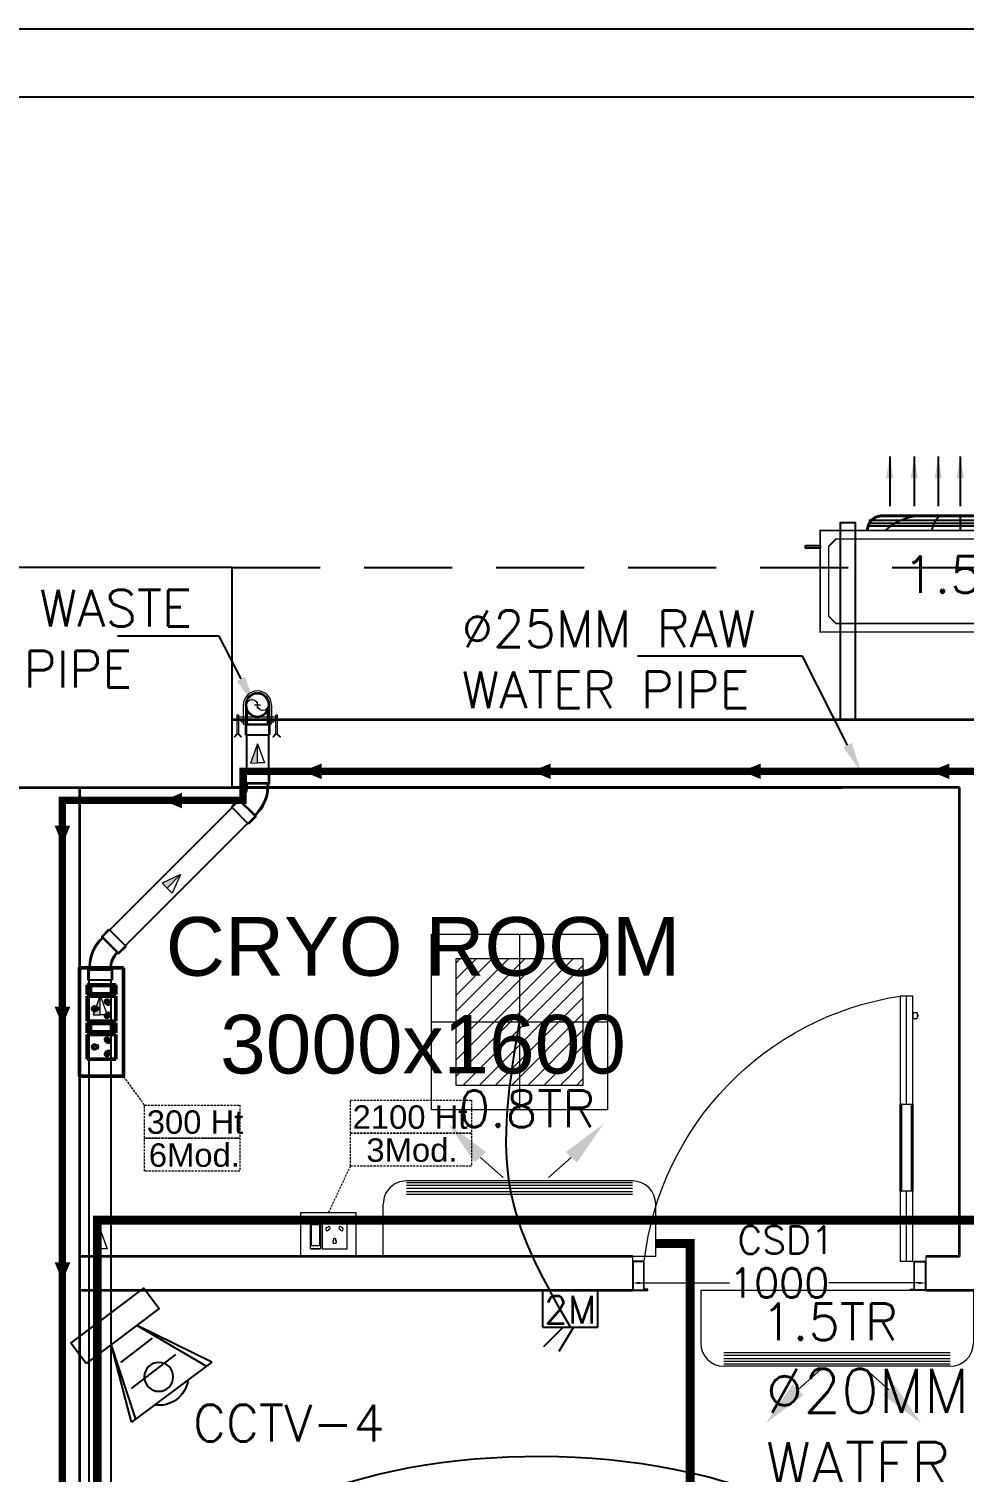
# Model space of a CAD drawing. Extents: x 3550807 to 4078732, y -628171 to -515859.
# Drawn here: x 3714125 to 3717313, y -593541 to -588620 of the extents above; entities that cross this region are included whole.
import ezdxf
from ezdxf import colors
from ezdxf.entities.mleader import LeaderData, LeaderLine
from ezdxf.math import Vec2, Vec3

# ---------------------------------------------------------------- set-up
doc = ezdxf.new("R2010")
doc.units = 0
doc.header["$LTSCALE"] = 6
doc.header["$MEASUREMENT"] = 0
for name, pattern in [('1', [0]), ('CENTER2', [1.125, 0.75, -0.125, 0.125, -0.125]), ('CONTINU', [0]), ('DASHED2', [0.375, 0.25, -0.125]), ('HIDDEN', [0.375, 0.25, -0.125])]:
    doc.linetypes.add(name, pattern=pattern)
doc.layers.get('0').update_dxf_attribs({"linetype": 'CONTINUOUS'})
doc.layers.get('Defpoints').update_dxf_attribs({"linetype": 'CONTINUOUS'})
for name, color, linetype, lineweight in [('1200 Door', 144, 'CONTINUOUS', 5), ('ELE-2NOS OF 6-16 RAW POWER SOCKET', 1, 'CONTINUOUS', 20), ('ELE-36W EMERGENCY  LED LIGHT', 7, 'CONTINUOUS', 18), ('ELE. 2N0S OF 6-16 UPS SOCKETS', 191, 'CONTINUOUS', 15), ('HTL-AC UNIT', 5, 'CONTINUOUS', 25), ('MEP_HVAC_VRF_COPPER_PIPE', 6, 'CONTINUOUS', 9), ('PHE-SP', 1, 'CONTINUOUS', 0), ('PL-CLAMP', 211, 'CONTINUOUS', 13), ('PL-SOFT  WATER SUPPLY PIPE', 162, 'CONTINUOUS', 9), ('PL-WATER PIPING', 1, 'CONTINUOUS', 9), ('Single Leaf Door', 4, 'CONTINUOUS', 18), ('WALL', 10, 'CONTINUOUS', 35)]:
    doc.layers.add(name, color=color, linetype=linetype, lineweight=lineweight)
doc.layers.add('CFT_LOOPING', color=7, linetype='1', lineweight=0, true_color=0xd6d600)
for name, color, linetype in [('Chajja', 7, 'CONTINUOUS'), ('COL', 5, 'CONTINUOUS'), ('DIM', 7, 'CONTINUOUS'), ('ELE 36W EMERGENCY LIGHT', 5, 'CONTINUOUS'), ('ELE-2M UPS P.SB', 3, 'CONTINUOUS'), ('FA-FIRE TEXT', 7, 'CONTINUOUS'), ('HVAC_HI-WALL_1.5TR', 5, 'CONTINUOUS'), ('LV.CC CEMARA', 66, 'CONTINUOUS'), ('M HVAC HIGH WALL UNIT', 3, 'CONTINUOUS'), ('MEP_HVAC_DRAIN_PIPE', 7, 'CONTINUOUS'), ('MEP_HVAC_TEXT', 7, 'CONTINUOUS'), ('phe-text', 1, 'CONTINUOUS'), ('PL- WASTE PIPE', 6, 'CONTINUOUS'), ('PL-RA WATER SUPPLY PIPE', 100, 'CONTINUOUS'), ('PL-SOIL PIPE', 1, 'CONTINUOUS'), ('TEXT', 5, 'CONTINUOUS')]:
    doc.layers.add(name, color=color, linetype=linetype)
doc.layers.add('ELE-6A AC SOCKET', color=7, linetype='CONTINUOUS', true_color=0x00ceb6)
doc.layers.add('ELE-LIGHTING WIRING', color=7, linetype='CONTINUOUS', true_color=0x63d7b6)
doc.styles.add('ARIAL', font='arial.ttf')
doc.styles.add('ROMANS', font='romans.shx')
doc.styles.get("Standard").update_dxf_attribs({"font": 'SIMPLEX'})
doc.styles.add('VERDANA', font='verdana.ttf')
doc.dimstyles.new('AC DIM', dxfattribs={"dimtxt": 200, "dimasz": 200, "dimexe": 0.18, "dimexo": 50, "dimgap": 50, "dimtad": 1, "dimdec": 0, "dimzin": 12, "dimdsep": 46, "dimtxsty": 'ROMANS', "dimcen": 0, "dimclrt": 7, "dimadec": 0, "dimazin": 0, "dimtfac": 1, "dimtdec": 0, "dimtix": 1, "dimtofl": 0, "dimtmove": 0, "dimatfit": 3, "dimfxl": 0, "dimtolj": 1, "dimtzin": 12, "dimarcsym": 0})
doc.dimstyles.new('AEPL1', dxfattribs={"dimtxt": 100, "dimasz": 25, "dimexe": 1.25, "dimexo": 50, "dimtad": 0, "dimdec": 0, "dimtxsty": 'ROMANS', "dimcen": 2.5, "dimclrd": 250, "dimclre": 250, "dimadec": 0, "dimazin": 0, "dimtfac": 1, "dimtdec": 0, "dimtmove": 0, "dimatfit": 3, "dimfxl": 0, "dimlwd": 0, "dimlwe": 0, "dimarcsym": 0})

# ---------------------------------------------------------------- blocks, each defined once
blk = doc.blocks.new('1000x2100x100 SD')
at = {"layer": 'Single Leaf Door'}
for points in [[(44.2, 338.9), (49.1, 338.9), (49.1, 635.4), (44.2, 635.4)], [(87.8, 635.4), (82.8, 635.4), (82.8, 338.9), (87.8, 338.9)]]:
    blk.add_hatch(color=6, dxfattribs=at).paths.add_polyline_path(points)
at = {"layer": 'Single Leaf Door', "color": 8}
for p, q in [((44.2, 100), (44.2, 1004.2)), ((44.2, 1004.2), (87.8, 1004.2)), ((66, 635.4), (66, 1004.2)), ((87.8, 1004.2), (87.8, 100)), ((29.8, 946.7), (29.8, 928.8)), ((44.2, 948.7), (31.7, 948.7)), ((44.2, 948.7), (44.2, 926.8)), ((31.7, 926.8), (44.2, 926.8)), ((66, 100), (66, 338.9)), ((0, 100), (0, 0)), ((40.2, 100), (0, 100)), ((40.2, 5), (40.2, 100)), ((87.8, 100), (44.2, 100)), ((959.8, 5), (959.8, 100)), ((959.8, 100), (1000, 100)), ((1000, 100), (1000, 0)), ((2, 98), (2, 2)), ((38.2, 98), (2, 98)), ((38.2, 3), (38.2, 98)), ((961.8, 3), (961.8, 98)), ((961.8, 98), (998, 98)), ((998, 98), (998, 2)), ((0, 0), (40.2, 0)), ((2, 2), (40.2, 2)), ((50.1, 3), (38.2, 3)), ((52.1, 5), (40.2, 5)), ((40.2, 2), (50.1, 2)), ((40.2, 0), (52.1, 0)), ((50.1, 2), (50.1, 3)), ((52.1, 0), (52.1, 5)), ((947.9, 5), (959.8, 5)), ((947.9, 0), (947.9, 5)), ((959.8, 0), (947.9, 0)), ((949.9, 3), (961.8, 3)), ((949.9, 2), (949.9, 3)), ((959.8, 2), (949.9, 2)), ((998, 2), (959.8, 2)), ((1000, 0), (959.8, 0))]:
    blk.add_line(p, q, dxfattribs=at)
at = {"layer": 'Single Leaf Door', "color": 6}
for p, q in [((87.8, 635.4), (44.2, 635.4)), ((44.2, 635.4), (44.2, 338.9)), ((49.1, 338.9), (49.1, 635.4)), ((82.8, 338.9), (82.8, 635.4)), ((87.8, 338.9), (87.8, 635.4)), ((44.2, 338.9), (87.8, 338.9))]:
    blk.add_line(p, q, dxfattribs=at)
at = {"layer": 'Single Leaf Door', "color": 6, "ltscale": 100}
blk.add_line((82.8, 635.4), (82.8, 338.9), dxfattribs=at)
at = {"layer": 'Single Leaf Door', "color": 6}
for points in [[(44.2, 635.4), (44.2, 338.9), (49.1, 338.9), (49.1, 635.4), (44.2, 635.4)], [(87.8, 635.4), (87.8, 338.9), (82.8, 338.9), (82.8, 635.4), (87.8, 635.4)]]:
    blk.add_lwpolyline(points, dxfattribs=at)
at = {"layer": 'Single Leaf Door', "ltscale": 5000}
blk.add_lwpolyline([(44.2, 635.4), (44.2, 338.9), (49.1, 338.9), (49.1, 635.4), (44.2, 635.4)], dxfattribs=at)
at = {"layer": 'Single Leaf Door', "color": 8}
for centre, radius, start, end in [((-69.3, -19.8), 1036, 6.6418, 81.2791), ((29.8, 937.7), 3.72, 90, 270), ((31.7, 946.7), 1.98, 90, 180), ((31.7, 928.8), 1.98, 180, 270)]:
    blk.add_arc(centre, radius, start, end, dxfattribs=at)
blk = doc.blocks.new('ELE.EMERGENCY 40W LED LIGHT')
at = {"layer": 'ELE-36W EMERGENCY  LED LIGHT'}
h = blk.add_hatch(dxfattribs=at)
h.set_pattern_fill('ANSI31', color=5, scale=300, style=0)
h.paths.add_polyline_path([(-207.7, -207.7), (-207.7, 207.7), (207.7, 207.7), (207.7, -207.7)])
for p, q in [((0, 288), (0, -288)), ((-288, 0), (288, 0))]:
    blk.add_line(p, q, dxfattribs=at)
for points in [[(-288, -288), (-288, 288), (288, 288), (288, -288)], [(-207.7, -207.7), (-207.7, 207.7), (207.7, 207.7), (207.7, -207.7)]]:
    blk.add_lwpolyline(points, close=True, dxfattribs=at)
blk = doc.blocks.new('2M UPS SB')
at = {"layer": 'ELE-2M UPS P.SB', "color": 3}
for p, q in [((-133.8, 160), (-69.3, 265.2)), ((-88.2, 160), (-3.4, 244.9)), ((-240, 160), (-240, 0)), ((0, 160), (-240, 160)), ((0, 160), (0, 0))]:
    blk.add_line(p, q, dxfattribs=at)
blk.add_text('2M', height=120, rotation=180, dxfattribs=at).set_placement((-6, 143))
blk = doc.blocks.new('54Y')
at = {"layer": 'ELE. 2N0S OF 6-16 UPS SOCKETS', "color": 140, "lineweight": 50}
for p, q in [((26.5, 311.5), (26.5, 277.7)), ((26.5, 277.7), (26.5, 311.5)), ((26.5, 311.5), (123.5, 311.5)), ((26.5, 311.5), (123.5, 311.5)), ((37, 280.5), (37, 308.7)), ((37, 308.7), (113, 308.7)), ((109.6, 308.7), (109.6, 280.5)), ((113, 308.7), (113, 280.5)), ((123.5, 311.5), (123.5, 277.7)), ((123.5, 277.7), (26.5, 277.7)), ((123.5, 272.1), (26.5, 272.1)), ((26.5, 272.1), (26.5, 187.1)), ((113, 280.5), (37, 280.5)), ((123.5, 187.1), (123.5, 272.1)), ((26.5, 187.1), (123.5, 187.1)), ((26.5, 181.4), (26.5, 147.6)), ((26.5, 147.6), (26.5, 181.4)), ((26.5, 181.4), (123.5, 181.4)), ((26.5, 181.4), (123.5, 181.4)), ((37, 150.4), (37, 178.6)), ((37, 178.6), (113, 178.6)), ((113, 150.4), (37, 150.4)), ((109.6, 178.6), (109.6, 150.4)), ((113, 178.6), (113, 150.4)), ((123.5, 181.4), (123.5, 147.6)), ((123.5, 147.6), (26.5, 147.6)), ((26.5, 142), (26.5, 57)), ((123.5, 142), (26.5, 142)), ((123.5, 57), (123.5, 142)), ((26.5, 57), (123.5, 57))]:
    blk.add_line(p, q, dxfattribs=at)
blk.add_lwpolyline([(150, 368.5), (150, 0), (0, 0), (0, 368.5)], close=True, dxfattribs=at)
for centre, radius, start, end in [((93.9, 253.8), 5.7, 357.49, 264.7311), ((97.9, 249.3), 4.6, 194.9049, 67.3162), ((51, 229.6), 6.62, 37.1584, 322.8416), ((57.7, 229.6), 4.22, 251.4031, 108.5969), ((93.9, 205.3), 5.7, 95.2689, 2.51), ((97.9, 209.8), 4.6, 292.6838, 165.0951), ((51, 99.5), 6.62, 37.1584, 322.8416), ((57.7, 99.5), 4.22, 251.4031, 108.5969), ((93.9, 123.7), 5.7, 357.49, 264.7311), ((97.9, 119.2), 4.6, 194.9049, 67.3162), ((93.9, 75.2), 5.7, 95.2689, 2.51), ((97.9, 79.7), 4.6, 292.6838, 165.0951)]:
    blk.add_arc(centre, radius, start, end, dxfattribs=at)
blk = doc.blocks.new('EQ2WE')
at = {"layer": 'ELE-6A AC SOCKET', "lineweight": 0}
for p, q in [((-98.7, 169.5), (-215.4, 169.5)), ((-215.4, 169.5), (-215.4, 36.3)), ((-98.7, 36.3), (-98.7, 169.5)), ((-91, 36.3), (-91, 169.5)), ((-91, 169.5), (-44.6, 169.5)), ((-44.6, 169.5), (-91, 169.5)), ((-87.1, 50.8), (-87.1, 155)), ((-87.1, 155), (-48.5, 155)), ((-48.5, 155), (-48.5, 50.8)), ((-44.6, 169.5), (-44.6, 36.3)), ((-44.6, 169.5), (-44.6, 36.3)), ((-215.4, 36.3), (-98.7, 36.3)), ((-44.6, 36.3), (-91, 36.3)), ((-48.5, 55.5), (-87.1, 55.5)), ((-48.5, 50.8), (-87.1, 50.8))]:
    blk.add_line(p, q, dxfattribs=at)
blk.add_lwpolyline([(0, 0), (-257.3, 0), (-257.3, 205.9), (0, 205.9)], close=True, dxfattribs=at)
for centre, radius, start, end in [((-157.1, 135.8), 9.08, 307.15837, 232.84163), ((-190.3, 76.9), 7.83, 5.26891, 272.51003), ((-184.2, 71.6), 6.31, 202.68381, 75.09514), ((-157.1, 126.7), 5.79, 161.40312, 18.59688), ((-130, 71.6), 6.31, 104.90486, 337.31619), ((-123.8, 76.9), 7.83, 267.48997, 174.73109)]:
    blk.add_arc(centre, radius, start, end, dxfattribs=at)
blk = doc.blocks.new('CC CEMARA')
at = {"layer": 'LV.CC CEMARA', "linetype": 'ByBlock'}
for p, q in [((239.6, -66.6), (64.7, -12.2)), ((232.1, -75.7), (64.7, -12.2)), ((46.7, -104.5), (105.3, -34.9)), ((81.3, -159.1), (162.8, -62.4)), ((94.5, -242.4), (18.6, -67.1)), ((18.6, -67.1), (104.2, -230.6)), ((94.5, -242.4), (239.6, -66.6))]:
    blk.add_line(p, q, dxfattribs=at)
blk.add_lwpolyline([(110.8, 42.8), (66.4, 79.7), (-66.4, -79.7), (-22, -116.7)], close=True, dxfattribs=at)
blk.add_circle((133.5, -123.5), 32.9, dxfattribs=at)
blk.add_arc((131.6, -123.6), 66.7, 275.3702, 5.5412, dxfattribs=at)
blk = doc.blocks.new('clamp')
at = {"layer": 'PL-CLAMP'}
for p, q in [((105.4, 198.4), (168.6, 198.4)), ((156.2, 205.8), (161.2, 205.8)), ((163.2, 185.7), (163.2, 203.8)), ((105.4, 191.1), (168.6, 191.1)), ((156.2, 183.7), (161.2, 183.7)), ((170.6, 196.4), (170.6, 193.1)), ((105.4, 109.4), (168.6, 109.4)), ((105.4, 102), (168.6, 102)), ((156.2, 116.8), (161.2, 116.8)), ((163.2, 96.7), (163.2, 114.8)), ((170.6, 107.4), (170.6, 104)), ((156.2, 94.7), (161.2, 94.7))]:
    blk.add_line(p, q, dxfattribs=at)
for points in [[(138.4, 216.5, -0.414214), (139.4, 217.5), (203.1, 217.5), (214, 228.4), (215.4, 227), (203.9, 215.5), (215.3, 204), (213.9, 202.6), (203, 213.5), (139.4, 213.5, -0.414214), (138.4, 214.5), (138.4, 216.5)], [(138.4, 84.3, -0.414214), (139.4, 85.3), (203.1, 85.3), (214, 96.3), (215.4, 94.9), (203.9, 83.3), (215.3, 71.9), (213.9, 70.5), (203, 81.3), (139.4, 81.3, -0.414214), (138.4, 82.3), (138.4, 84.3)]]:
    blk.add_lwpolyline(points, format="xyb", dxfattribs=at)
for points in [[(146.2, 81.3), (146.2, 217.5)], [(156.2, 81.3), (156.2, 217.5)]]:
    blk.add_lwpolyline(points, dxfattribs=at)
for centre, radius, start, end in [((105.4, 150.2), 48.2, 90, 270), ((161.2, 203.8), 2, 0, 90), ((168.6, 196.4), 2, 0, 90), ((161.2, 185.7), 2, 270, 0), ((168.6, 193.1), 2, 270, 0), ((161.2, 114.8), 2, 0, 90), ((168.6, 107.4), 2, 0, 90), ((168.6, 104), 2, 270, 0), ((161.2, 96.7), 2, 270, 0)]:
    blk.add_arc(centre, radius, start, end, dxfattribs=at)
blk = doc.blocks.new('RISER UP 100')
at = {"color": 0, "linetype": 'Continuous'}
for p, q in [((-98.5, 60), (-148.5, 60)), ((-148.5, -60), (-148.5, 60)), ((-98.5, 60), (-93.5, 55)), ((-93.5, 55), (-24, 55)), ((-98.5, -60), (-148.5, -60)), ((-98.5, -60), (-93.5, -55)), ((-93.5, -55), (-24, -55))]:
    blk.add_line(p, q, dxfattribs=at)
at = {"color": 8, "linetype": 'Continuous', "lineweight": 0, "ltscale": 0.005}
for p, q in [((-98.5, 55), (-148.5, 55)), ((-98.5, -55), (-98.5, 55)), ((-98.5, 55), (-93.5, 50)), ((-93.5, -50), (-93.5, 50)), ((-93.5, 50), (-33.2, 50)), ((-98.5, -55), (-148.5, -55)), ((-98.5, -55), (-93.5, -50)), ((-93.5, -50), (-33.2, -50))]:
    blk.add_line(p, q, dxfattribs=at)
at = {"color": 8, "linetype": 'CENTER2', "lineweight": 0}
for p, q in [((-15, 0), (15, 0)), ((0, 15), (0, -15))]:
    blk.add_line(p, q, dxfattribs=at)
at = {"color": 0, "linetype": 'Continuous'}
blk.add_circle((0, 0), 60, dxfattribs=at)
at = {"color": 8, "linetype": 'Continuous', "lineweight": 0, "ltscale": 0.005}
blk.add_circle((0, 0), 55, dxfattribs=at)
at = {"color": 8, "linetype": 'Continuous', "lineweight": 0}
for centre, start, end in [((0, 27.5), 90, 270), ((0, -27.5), 270, 90)]:
    blk.add_arc(centre, 27.5, start, end, dxfattribs=at)
blk = doc.blocks.new('100 ELBOW')
at = {"color": 0, "linetype": 'Continuous'}
for p, q in [((-77.3, 0.5), (-85.9, -8)), ((72.2, 60.9), (66.6, 55.2)), ((72.2, 60.9), (123.7, 60.9)), ((123.7, 60.9), (123.7, -60.9)), ((-94.1, -8), (-130.6, -44.4)), ((-130.6, -44.4), (-44.4, -130.6)), ((-94.1, -8), (-85.9, -8)), ((72.2, -60.9), (66.4, -55.1)), ((72.2, -60.9), (123.7, -60.9)), ((-8, -94.1), (-44.4, -130.6)), ((-0.4, -78.2), (-8, -85.8)), ((-8, -94.1), (-8, -85.8))]:
    blk.add_line(p, q, dxfattribs=at)
at = {"color": 8, "linetype": 'Continuous', "lineweight": 0, "ltscale": 0.005}
for p, q in [((68.7, -49.1), (68.7, 49.1)), ((74.6, 55), (68.9, 49.3)), ((74.6, -55), (74.6, 55)), ((74.6, 55), (123.7, 55)), ((-91.7, -13.9), (-126.4, -48.6)), ((-91.7, -13.9), (-13.9, -91.7)), ((-91.7, -13.9), (-83.3, -13.9)), ((-83.4, -13.9), (-13.9, -83.3)), ((74.6, -55), (68.9, -49.3)), ((74.6, -55), (123.7, -55)), ((-13.9, -91.7), (-48.6, -126.4)), ((-4.5, -73.9), (-13.9, -83.3)), ((-13.9, -91.7), (-13.9, -83.3))]:
    blk.add_line(p, q, dxfattribs=at)
at = {"color": 8, "linetype": 'Continuous', "ltscale": 0.005}
blk.add_line((-72.3, -2.8), (-73.3, -3.7), dxfattribs=at)
at = {"color": 8, "linetype": 'Continuous', "lineweight": 0, "ltscale": 0.005}
for centre, radius, start, end in [((61.5, -148.1), 197.5, 87.86176, 137.18), ((60.9, -147.1), 98.2, 85.3383, 131.76601)]:
    blk.add_arc(centre, radius, start, end, dxfattribs=at)
at = {"color": 0, "linetype": 'Continuous'}
for centre, radius, start, end in [((61.6, -148.2), 203.5, 88.5977, 133.05078), ((60.9, -147.1), 92.3, 86.66432, 131.66432)]:
    blk.add_arc(centre, radius, start, end, dxfattribs=at)
blk = doc.blocks.new('A$C0B1B3CFA')
at = {"layer": 'PHE-SP'}
h = blk.add_hatch(color=7, dxfattribs=at)
h.dxf.hatch_style = 1
h.paths.add_polyline_path([(-0.0495, 0.0226), (-0.0495, 0), (0.0124, 0)])
at = {"layer": 'PHE-SP', "color": 7}
for points in [[(-0.0495, 0), (0.0124, 0), (-0.0495, 0.0226), (-0.0495, 0)], [(-0.0495, 0), (0.0124, 0), (-0.0495, -0.0226), (-0.0495, 0)]]:
    blk.add_lwpolyline(points, dxfattribs=at)
blk = doc.blocks.new('Z$W@#3BD47561')
at = {"layer": 'PHE-SP', "xscale": 49.00933755098914, "yscale": 49.00933755098914, "zscale": 49.00933755098914, "rotation": 270}
blk.add_blockref('A$C0B1B3CFA', (0, 0), dxfattribs=at)
blk = doc.blocks.new('Z$W@#4AA511D8')
at = {"layer": 'phe-text', "linetype": 'ByBlock', "lineweight": -2, "ltscale": 0.5, "xscale": 0.0244727334018079, "yscale": 0.0244727334018079, "zscale": 0.0244727334018079, "rotation": 270}
blk.add_blockref('Z$W@#3BD47561', (0.0148, 0), dxfattribs=at)
blk = doc.blocks.new('HI WALL SPLIT AC UNIT 1.5TR')
at = {"layer": 'HVAC_HI-WALL_1.5TR', "color": 7, "lineweight": 5}
for p, q in [((1295285.1, -129882.4), (1295362.7, -129951.6)), ((1295595, -129882.4), (1295517.4, -129951.6))]:
    blk.add_line(p, q, dxfattribs=at)
at = {"layer": 'HVAC_HI-WALL_1.5TR', "color": 5, "lineweight": 5}
for p, q in [((1295076, -129962.8), (1295847.5, -129962.8)), ((1294997.2, -130220.8), (1294997.2, -130041.6)), ((1295926.2, -130220.8), (1295926.2, -130041.6)), ((1294997.2, -130220.8), (1295926.2, -130220.8))]:
    blk.add_line(p, q, dxfattribs=at)
at = {"layer": 'HVAC_HI-WALL_1.5TR', "color": 8, "lineweight": 5}
for p, q in [((1295076, -129969.7), (1295847.5, -129969.7)), ((1295076, -129979), (1295847.5, -129979)), ((1295076, -129988.2), (1295847.5, -129988.2)), ((1295076, -129999.8), (1295847.5, -129999.8)), ((1295076, -130009), (1295847.5, -130009))]:
    blk.add_line(p, q, dxfattribs=at)
at = {"layer": 'HVAC_HI-WALL_1.5TR', "color": 5, "lineweight": 5}
for centre, start, end in [((1295076, -130041.6), 90, 180), ((1295847.5, -130041.6), 0, 90)]:
    blk.add_arc(centre, 78.8, start, end, dxfattribs=at)
at = {"layer": 'HVAC_HI-WALL_1.5TR', "color": 7, "lineweight": 5}
for points in [[(1295304, -129864.2), (1295266.2, -129900.6), (1295175.9, -129769)], [(1295576.1, -129864.2), (1295613.9, -129900.6), (1295704.2, -129769)]]:
    blk.add_solid(points, dxfattribs=at)
blk = doc.blocks.new('HI WALL SPLIT AC UNIT')
at = {"layer": 'M HVAC HIGH WALL UNIT', "lineweight": 5}
for p, q in [((955021.3, -147903.8), (955950.3, -147903.8)), ((955021.3, -147903.8), (955021.3, -148083)), ((955950.3, -147903.8), (955950.3, -148083)), ((955100.1, -148161.8), (955871.6, -148161.8))]:
    blk.add_line(p, q, dxfattribs=at)
at = {"layer": 'M HVAC HIGH WALL UNIT', "color": 8, "lineweight": 5}
for p, q in [((955100.1, -148115.6), (955871.6, -148115.6)), ((955100.1, -148124.8), (955871.6, -148124.8)), ((955100.1, -148136.4), (955871.6, -148136.4)), ((955100.1, -148145.6), (955871.6, -148145.6)), ((955100.1, -148154.9), (955871.6, -148154.9))]:
    blk.add_line(p, q, dxfattribs=at)
at = {"layer": 'M HVAC HIGH WALL UNIT', "color": 7, "lineweight": 5}
for p, q in [((955309.2, -148242.2), (955386.8, -148173)), ((955619.1, -148242.2), (955541.5, -148173))]:
    blk.add_line(p, q, dxfattribs=at)
at = {"layer": 'M HVAC HIGH WALL UNIT', "lineweight": 5}
for centre, start, end in [((955100.1, -148083), 180, 270), ((955871.6, -148083), 270, 0)]:
    blk.add_arc(centre, 78.8, start, end, dxfattribs=at)
at = {"layer": 'M HVAC HIGH WALL UNIT', "color": 7, "lineweight": 5}
for points in [[(955328.1, -148260.4), (955290.3, -148224), (955199.9, -148355.6)], [(955600.2, -148260.4), (955638, -148224), (955728.3, -148355.6)]]:
    blk.add_solid(points, dxfattribs=at)
blk = doc.blocks.new('*D194')
at = {"layer": 'Defpoints', "color": 0, "linetype": 'ByBlock', "transparency": 16777216}
for p in [(3716182.4, -592922.3), (3717182.4, -592896.3), (3717182.4, -592922.3)]:
    blk.add_point(p, dxfattribs=at)
at = {"layer": 'DIM', "color": 250, "linetype": 'ByBlock', "lineweight": 0, "transparency": 16777216}
for p, q in [((3716182.4, -592872.3), (3716182.4, -592895.1)), ((3717182.4, -592872.3), (3717182.4, -592895.1)), ((3716207.4, -592896.3), (3716513.3, -592896.3)), ((3717157.4, -592896.3), (3716851.5, -592896.3))]:
    blk.add_line(p, q, dxfattribs=at)
at = {"layer": 'DIM', "color": 250, "linetype": 'ByBlock', "transparency": 16777216}
for points in [[(3716207.4, -592892.1), (3716207.4, -592900.5), (3716182.4, -592896.3)], [(3717157.4, -592900.5), (3717157.4, -592892.1), (3717182.4, -592896.3)]]:
    blk.add_solid(points, dxfattribs=at)
at = {"layer": 'DIM', "color": 0, "linetype": 'ByBlock', "transparency": 16777216, "insert": (3716682.4, -592896.3), "char_height": 100, "attachment_point": 5, "style": 'ROMANS'}
blk.add_mtext('1000', dxfattribs=at)
blk = doc.blocks.new('ODU')
at = {"layer": 'HTL-AC UNIT'}
for p, q in [((3484013.2, -610684.5, 0), (3483479.8, -610684.5, 0)), ((3483791.5, -610668.6, 0), (3483791.5, -610718.6, 0)), ((3484013.2, -610694.2, 0), (3483479.8, -610694.2, 0)), ((3484013.2, -610703.9, 0), (3483479.8, -610703.9, 0))]:
    blk.add_line(p, q, dxfattribs=at)
at = {"layer": 'HTL-AC UNIT', "elevation": 0}
for points in [[(3483383, -611364.6), (3483383, -610691.3), (3483433, -610691.3), (3483433, -611364.6), (3483383, -611364.6)], [(3484148.8, -611364.6), (3484148.8, -610691.3), (3484198.8, -610691.3), (3484198.8, -611364.6), (3484148.8, -611364.6)]]:
    blk.add_lwpolyline(points, dxfattribs=at)
at = {"layer": 'HTL-AC UNIT', "const_width": 10, "elevation": 0}
blk.add_lwpolyline([(3483475.1, -610718.6), (3483475.1, -610718.6, -0.414214), (3483525.1, -610668.6), (3483967.9, -610668.6, -0.414214), (3484017.9, -610718.6), (3484017.9, -610718.6)], format="xyb", dxfattribs=at)
at = {"layer": 'HTL-AC UNIT', "const_width": 5, "elevation": 0}
for points in [[(3483313.8, -610718.6), (3484268.8, -610718.6), (3484268.8, -611064.6), (3483313.8, -611064.6)], [(3483367.8, -610747.7), (3484214.8, -610747.7), (3484239.8, -610772.7), (3484239.8, -611010.6), (3484214.8, -611035.6), (3483367.8, -611035.6), (3483342.8, -611010.6), (3483342.8, -610772.7)]]:
    blk.add_lwpolyline(points, close=True, dxfattribs=at)
at = {"layer": 'HTL-AC UNIT', "elevation": 0}
blk.add_lwpolyline([(3483263.8, -610769.2), (3483313.8, -610769.2), (3483313.8, -610779.2), (3483263.8, -610779.2)], close=True, dxfattribs=at)
at = {"layer": 'HTL-AC UNIT'}
for centre, radius, start, end in [((3483666.2, -610864.4, 0), 196, 87.3624, 131.9453), ((3483789.1, -610736.6, 0), 96.6, 135.2739, 169.2801), ((3483793.9, -610736.6, 0), 96.6, 10.7199, 44.7261), ((3483907.8, -610718.6, 0), 50, 0, 90)]:
    blk.add_arc(centre, radius, start, end, dxfattribs=at)
for points in [[(3483551, -610465.7, 0), (3483551, -610635.2, 0)], [(3483634.7, -610465.7, 0), (3483634.7, -610635.2, 0)], [(3483716.2, -610465.7, 0), (3483716.2, -610635.2, 0)], [(3483791.5, -610465.7, 0), (3483791.5, -610635.2, 0)], [(3483866.7, -610465.7, 0), (3483866.7, -610635.2, 0)], [(3483942, -610465.7, 0), (3483942, -610635.2, 0)]]:
    blk.add_leader(points, dimstyle='AC DIM', override={"dimasz": 75, "dimtad": 0}, dxfattribs=at)

msp = doc.modelspace()

# ---------------------------------------------------------------- linework, layer by layer
for points in [[(3750161.6, -588619.7), (3750161.6, -620631.1), (3705080.4, -620631.1), (3705080.4, -588619.7)], [(3749929.8, -588851.5), (3749929.8, -620399.2), (3705312.2, -620399.2), (3705312.2, -588851.5)]]:
    msp.add_lwpolyline(points, close=True)
at = {"layer": 'CFT_LOOPING', "color": 7, "linetype": 'DASHED2', "ltscale": 5}
for p, q in [((3714519.3, -592289.6), (3714447.4, -592190.6)), ((3715220.9, -592497.5), (3715146.1, -592656.3))]:
    msp.add_line(p, q, dxfattribs=at)
for points in [[(3715220.9, -592272.5), (3715633.5, -592272.5), (3715633.5, -592385), (3715220.9, -592385)], [(3714519.3, -592289.6), (3714844.1, -592289.6), (3714844.1, -592402.1), (3714519.3, -592402.1)], [(3714519.3, -592402.1), (3714844.1, -592402.1), (3714844.1, -592514.6), (3714519.3, -592514.6)], [(3715220.9, -592385), (3715633.5, -592385), (3715633.5, -592497.5), (3715220.9, -592497.5)]]:
    msp.add_lwpolyline(points, close=True, dxfattribs=at)
at = {"layer": 'Chajja', "color": 8, "linetype": 'HIDDEN', "ltscale": 200}
msp.add_line((3714817.4, -590456.3), (3719992.4, -590456.3), dxfattribs=at)
at = {"layer": 'COL', "color": 8}
msp.add_lwpolyline([(3714067.4, -591206.3), (3714817.4, -591206.3), (3714817.4, -590456.3), (3714067.4, -590456.3)], close=True, dxfattribs=at)
at = {"layer": 'ELE-LIGHTING WIRING', "color": 254, "linetype": 'ByBlock', "true_color": 0xdebad0}
msp.add_spline([(3715970.8, -593047.3), (3715770, -592594.9), (3715797.4, -592006.3)], degree=3, dxfattribs=at)
at = {"layer": 'ELE-LIGHTING WIRING', "linetype": 'ByBlock'}
msp.add_spline([(3715319.1, -596109.5, 0), (3714778.3, -593820.9), (3716377.3, -593542.3), (3717353.4, -593985, 0)], degree=3, dxfattribs=at)
at = {"layer": 'MEP_HVAC_DRAIN_PIPE', "linetype": 'ByBlock', "const_width": 30}
msp.add_lwpolyline([(3714358.1, -594582.3), (3714358.1, -592682), (3717445.3, -592682)], dxfattribs=at)
at = {"layer": 'MEP_HVAC_VRF_COPPER_PIPE', "color": 6, "linetype": 'ByBlock', "const_width": 30, "elevation": 0}
msp.add_lwpolyline([(3716816.5, -594173.7), (3716379.1, -594173.7), (3716379.1, -592761.9), (3716261.9, -592761.9)], dxfattribs=at)
at = {"layer": 'PL- WASTE PIPE', "linetype": 'ByBlock', "ltscale": 5}
for p, q in [((3714866.6, -591026.6), (3714866.6, -591157.8)), ((3714941.6, -591026.6), (3714941.6, -591157.8)), ((3714400.7, -591692.5), (3714817.9, -591275.3)), ((3714453.7, -591745.6), (3714871, -591328.3)), ((3714330.1, -596492.6), (3714330.1, -591863.1)), ((3714405.1, -596492.6), (3714405.1, -591863.1))]:
    msp.add_line(p, q, dxfattribs=at)
at = {"layer": 'PL-SOFT  WATER SUPPLY PIPE', "color": 3, "const_width": 25}
msp.add_lwpolyline([(3717362.7, -591151.4), (3714854.5, -591151.4), (3714854.5, -591250.3), (3714239.3, -591250.3), (3714239.3, -597151.6), (3714861.9, -597151.6), (3714861.9, -597221.2), (3715646.4, -597221.2)], dxfattribs=at)
at = {"layer": 'PL-WATER PIPING', "color": 61, "true_color": 0xd8e58c}
for points in [[(3715123, -591151.4, 53.3, 0, 0), (3715058.2, -591151.4, 0, 0, 0)], [(3715903.8, -591151.4, 53.3, 0, 0), (3715839, -591151.4, 0, 0, 0)], [(3716619.9, -591151.4, 53.3, 0, 0), (3716555.1, -591151.4, 0, 0, 0)], [(3717262.7, -591151.4, 53.3, 0, 0), (3717197.9, -591151.4, 0, 0, 0)], [(3714647.2, -591251.2, 53.3, 0, 0), (3714582.4, -591251.2, 0, 0, 0)], [(3714239.3, -591337, 53.3, 0, 0), (3714239.3, -591401.8, 0, 0, 0)], [(3714239.3, -591954.6, 53.3, 0, 0), (3714239.3, -592019.4, 0, 0, 0)], [(3714239.3, -592826, 53.3, 0, 0), (3714239.3, -592890.8, 0, 0, 0)]]:
    msp.add_lwpolyline(points, format="xyseb", dxfattribs=at)
at = {"layer": 'WALL', "color": 8, "linetype": 'ByBlock'}
for p, q in [((3719992.4, -590976.3), (3714817.4, -590976.3)), ((3714297.4, -591206.3), (3714297.4, -597171.3)), ((3714297.4, -591206.3), (3714297.4, -597171.3)), ((3717297.4, -591206.3), (3714817.4, -591206.3)), ((3717297.4, -592806.3), (3717297.4, -591206.3)), ((3716182.4, -592806.3), (3714297.4, -592806.3)), ((3717297.4, -592806.3), (3717182.4, -592806.3)), ((3716182.4, -592922.3), (3714297.4, -592922.3)), ((3719462.4, -592922.3), (3717182.4, -592922.3))]:
    msp.add_line(p, q, dxfattribs=at)
at = {"layer": 'WALL', "color": 8, "lineweight": 0}
for p, q in [((3716477.4, -591206.3), (3714297.4, -591206.3)), ((3716182.4, -592806.3), (3716182.4, -592922.3)), ((3717182.4, -592806.3), (3717182.4, -592922.3))]:
    msp.add_line(p, q, dxfattribs=at)
at = {"layer": 'WALL', "color": 8, "linetype": 'ByBlock'}
msp.add_lwpolyline([(3714067.4, -597921.3), (3714067.4, -591206.3), (3716897.4, -591206.3)], dxfattribs=at)

# ---------------------------------------------------------------- block references
at = {"layer": 'ELE 36W EMERGENCY LIGHT', "xscale": 1.041666666677768, "yscale": 1.041666666677768, "zscale": 1.041666666677768}
msp.add_blockref('ELE.EMERGENCY 40W LED LIGHT', (3715797.4, -592006.3), dxfattribs=at)
at = {"layer": 'ELE-2M UPS P.SB', "color": 6, "xscale": 0.7812500000005363, "yscale": 0.7812500000005363, "zscale": 0.7812500000005363, "rotation": 179.9999999999999}
msp.add_blockref('2M UPS SB', (3715877, -592922.3), dxfattribs=at)
at = {"layer": 'ELE-2NOS OF 6-16 RAW POWER SOCKET', "color": 254, "linetype": 'ByBlock', "true_color": 0xdebad0}
msp.add_blockref('54Y', (3714297.4, -592190.6), dxfattribs=at)
at = {"layer": 'ELE-6A AC SOCKET', "color": 254, "linetype": 'ByBlock', "true_color": 0xdebad0, "xscale": 0.7286145446852714, "yscale": 0.7286145446852714, "zscale": 0.7286145446852714, "rotation": 180}
msp.add_blockref('EQ2WE', (3715052.4, -592656.3), dxfattribs=at)
at = {"layer": 'HTL-AC UNIT', "linetype": 'ByBlock'}
msp.add_blockref('ODU', (233508.4, 20388.3, 0), dxfattribs=at)
at = {"layer": 'HVAC_HI-WALL_1.5TR', "rotation": 180}
msp.add_blockref('HI WALL SPLIT AC UNIT 1.5TR', (5012341.6, -723143.1), dxfattribs=at)
at = {"layer": 'LV.CC CEMARA', "xscale": -1.500000000000001, "yscale": 1.5, "zscale": 1.5, "rotation": 87.26239588884252}
msp.add_blockref('CC CEMARA', (3714392.3, -593007.6), dxfattribs=at)
at = {"layer": 'M HVAC HIGH WALL UNIT', "color": 1, "rotation": 180}
msp.add_blockref('HI WALL SPLIT AC UNIT', (4671283.2, -740710.1), dxfattribs=at)
at = {"layer": 'PL- WASTE PIPE', "linetype": 'ByBlock', "ltscale": 5}
for name, p, xscale, yscale, zscale, rotation in [('RISER UP 100', (3714904, -590925.5), -0.6804665603485837, 0.6804665603485837, 0.6804665595408722, 269.9999999999997), ('100 ELBOW', (3714904.1, -591242.2), 0.6818181811568929, 0.6818181824598778, 0.6818181817632315, 225.0000000000001), ('100 ELBOW', (3714367.6, -591778.7), 0.6818181811568929, 0.6818181824598778, 0.6818181817632315, 45.00000000000026)]:
    msp.add_blockref(name, p, dxfattribs=dict(at, xscale=xscale, yscale=yscale, zscale=zscale, rotation=rotation))
at = {"layer": 'PL-CLAMP', "linetype": 'ByBlock', "xscale": 0.9999250758013826, "yscale": 0.9999250758013826, "zscale": 0.9999250752857497, "rotation": 269.9750030928284}
msp.add_blockref('clamp', (3714753.8, -590820), dxfattribs=at)
at = {"layer": 'PL-SOIL PIPE', "color": 1, "linetype": 'Continuous'}
for p, xscale, yscale, zscale, rotation in [((3714903.9, -591058.1), 876.8658294741393, 876.8658294741393, 876.8658294741393, 270.129995499921), ((3714642.2, -591503.8), 876.8658294741394, 876.8658294741394, 876.8658294741394, 225.1299954999209), ((3714367.4, -591916.4), 876.8658294741393, 876.8658294741393, 876.8658294741393, 270.129995499921), ((3714367.4, -592714.5), 876.8658294741393, 876.8658294741393, 876.8658294741393, 270.129995499921)]:
    msp.add_blockref('Z$W@#4AA511D8', p, dxfattribs=dict(at, xscale=xscale, yscale=yscale, zscale=zscale, rotation=rotation))
at = {"layer": 'Single Leaf Door', "color": 8, "xscale": -1}
msp.add_blockref('1000x2100x100 SD', (3717182.4, -592922.3), dxfattribs=at)

# ---------------------------------------------------------------- texts
at = {"layer": '1200 Door', "color": 7, "linetype": 'ByBlock', "style": 'ROMANS'}
msp.add_text('CSD1', height=94.18, dxfattribs=at).set_placement((3716540, -592797.2, -35804.4))
at = {"layer": 'DIM', "color": 8, "insert": (3715468.4, -591916.7), "char_height": 200, "width": 1982.81, "attachment_point": 5, "style": 'ARIAL'}
msp.add_mtext('CRYO ROOM 3000x1600', dxfattribs=at)
at = {"layer": 'FA-FIRE TEXT', "color": 200, "linetype": 'CONTINU', "insert": (3714684.3, -593311.4), "char_height": 125, "width": 349.838, "attachment_point": 1, "style": 'ROMANS'}
msp.add_mtext('{\\C256;CCTV-4\\P}', dxfattribs=at)
at = {"layer": 'MEP_HVAC_TEXT', "color": 0, "char_height": 125, "width": 1718.699, "attachment_point": 3, "rotation": 359.9931, "style": 'VERDANA'}
for s, insert in [('{\\Fromans|c0;\\C256;1.5TR}', (3717571.2, -590418.3)), ('{\\Fromans|c0;\\C256;0.8TR}', (3716055.9, -592239.5)), ('{\\Fromans|c0;\\C256;1.5TR}', (3717087.6, -592966.2))]:
    msp.add_mtext(s, dxfattribs=dict(at, insert=insert))
at = {"layer": 'PL- WASTE PIPE', "linetype": 'ByBlock', "ltscale": 5, "insert": (3713496.5, -590532.4), "char_height": 125, "width": 1332.591, "attachment_point": 1, "style": 'ROMANS'}
msp.add_mtext('%%c75MM WASTE WATER PIPE', dxfattribs=at)
at = {"layer": 'PL-RA WATER SUPPLY PIPE', "ltscale": 0.01, "insert": (3715600.2, -590602.9), "char_height": 125, "width": 1332.591, "attachment_point": 1, "style": 'ROMANS'}
msp.add_mtext('%%c25MM RAW WATER PIPE', dxfattribs=at)
at = {"layer": 'PL-SOFT  WATER SUPPLY PIPE', "color": 5, "insert": (3716636.3, -593189.1), "char_height": 150, "width": 1899.144, "attachment_point": 1}
msp.add_mtext('%%c20MM RAW WATER PIPE', dxfattribs=at)
at = {"layer": 'TEXT', "color": 7, "char_height": 80, "attachment_point": 1}
for s, insert, width in [('\\A1;{\\fArial|b0|i0|c0|p34;300 Ht\\P}', (3714526.7, -592307.7), 8957.987), ('\\A1;{\\fArial|b0|i0|c0|p34;2100 Ht}', (3715228.4, -592290.6), 8957.987), ('\\A1;{\\fArial|b0|i0|c0|p34;6Mod.\\P}', (3714533.7, -592420.2), 352.575), ('\\A1;{\\fArial|b0|i0|c0|p34;3Mod.}', (3715275.5, -592403.1), 352.575)]:
    msp.add_mtext(s, dxfattribs=dict(at, insert=insert, width=width))

# ---------------------------------------------------------------- dimensions: what is measured, and where the dimension line sits
at = {"layer": 'DIM', "linetype": 'ByBlock'}
dim = msp.add_linear_dim(base=(3717182.4, -592896.3), p1=(3716182.4, -592922.3), p2=(3717182.4, -592922.3), dimstyle='AEPL1', dxfattribs=at)
dim.commit()
dim.dimension.update_dxf_attribs({"geometry": '*D194', "text_midpoint": (3716682.4, -592896.3), "dimtype": 160})

# ---------------------------------------------------------------- leaders
at = {"layer": 'PL- WASTE PIPE', "linetype": 'ByBlock', "ltscale": 5}
ml = msp.add_multileader_mtext('Standard', dxfattribs=at)
ml.set_content(' ', color=256)
ml.set_leader_properties()
ml.build(insert=Vec2(0, 0))
ml.multileader.update_dxf_attribs({"text_right_attachment_type": 6, "dogleg_length": 265, "arrow_head_size": 100})
ctx = ml.context
ctx.base_point, ctx.char_height, ctx.arrow_head_size, ctx.landing_gap_size, ctx.plane_origin, ctx.plane_x_axis = Vec3(3714508.1, -590691), 100, 100, 50, Vec3(3714982.7, -591071.1), Vec3(-1, 0)
ctx.right_attachment = 6
notes = []
notes.append((ctx, [(0, (1, 1, 0), (3714773.1, -590691), (-1, 0), 265, [(0, [(3714893.8, -590925.5)], 0, [])])]))
ctx.mtext.insert, ctx.mtext.flow_direction = Vec3(3714367.6, -590631), 5
at = {"layer": 'PL-RA WATER SUPPLY PIPE', "ltscale": 0.01}
ml = msp.add_multileader_mtext('Standard', dxfattribs=at)
ml.set_content(' ', color=256)
ml.set_leader_properties()
ml.build(insert=Vec2(0, 0))
ml.multileader.update_dxf_attribs({"text_right_attachment_type": 6, "dogleg_length": 481.5, "arrow_head_size": 100})
ctx = ml.context
ctx.base_point, ctx.char_height, ctx.arrow_head_size, ctx.landing_gap_size, ctx.plane_origin, ctx.plane_x_axis = Vec3(3716280.1, -590759.2), 100, 100, 50, Vec3(3717415.2, -590759.2), Vec3(-1, 0)
ctx.right_attachment = 6
notes.append((ctx, [(0, (1, 1, 0), (3716761.6, -590759.2), (-1, 0), 481.5, [(0, [(3716960.7, -591151.4)], 0, [])])]))
ctx.mtext.insert, ctx.mtext.flow_direction = Vec3(3716139.6, -590699.2), 5
for ctx, leaders in notes:
    for number, flags, end, landing, length, lines in leaders:
        leader = LeaderData()
        leader.index, (leader.has_last_leader_line, leader.has_dogleg_vector, leader.attachment_direction) = number, flags
        leader.last_leader_point, leader.dogleg_vector, leader.dogleg_length = Vec3(end), Vec3(landing), length
        for number, points, colour, breaks in lines:
            line = LeaderLine()
            line.index, line.vertices, line.color, line.breaks = number, Vec3.list(points), colors.encode_raw_color(colour), breaks
            leader.lines.append(line)
        ctx.leaders.append(leader)

doc.saveas('drawing.dxf')
